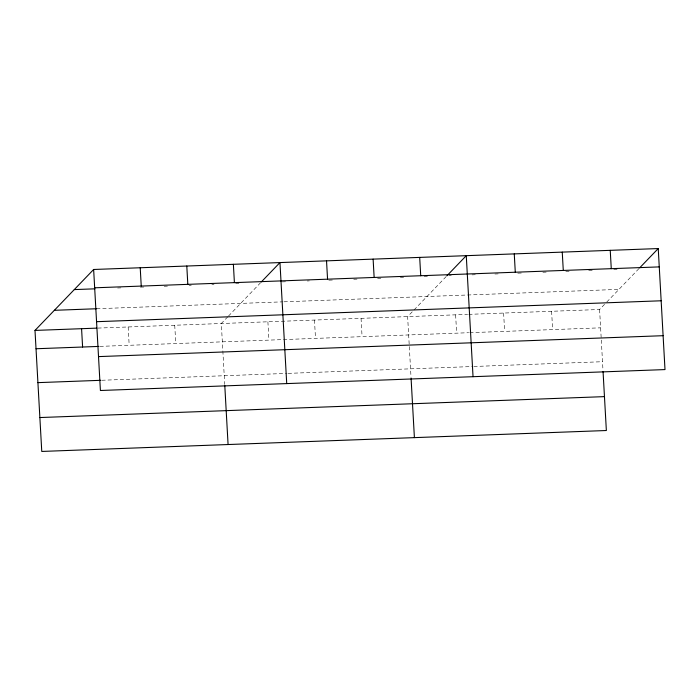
<?xml version="1.0" encoding="UTF-8"?>
<svg xmlns="http://www.w3.org/2000/svg" width="700" height="700" viewBox="0 0 700 700"><rect width="100%" height="100%" fill="white"/><g stroke="black" fill="none" stroke-linecap="round" stroke-linejoin="round"><path stroke-width="0.53" stroke-dasharray="3.5 2.62" d="M227.763 316.811L221.314 323.514L224.726 384.457M228.48 316.067L260.601 282.686L262.771 282.608M446.18 276.553L407.627 316.61L409.246 345.529M468.711 314.352L599.594 309.505L606.043 302.803M606.76 302.05L638.881 268.678L636.702 268.756M117.617 287.989L120.864 287.866M140.367 287.14L144.699 286.983M164.194 286.256L167.449 286.142M189.114 285.338L191.275 285.259M211.864 284.498L214.025 284.41M235.69 283.614L238.936 283.491M282.266 281.881L285.521 281.767M307.186 280.963L309.348 280.884M328.851 280.158L333.183 280M353.762 279.239L357.009 279.116M377.598 278.355L380.844 278.233M400.339 277.515L403.594 277.392M424.174 276.631L427.42 276.509M449.102 275.704L451.281 275.625M472.01 274.855L475.282 274.733M494.909 274.006L498.181 273.884M517.816 273.158L522.183 273M542.903 272.23L546.175 272.108M565.81 271.381L569.082 271.259M588.709 270.533L593.075 270.366M613.795 269.605L617.067 269.483M96.6 308.744L282.914 301.84M283.999 301.805L618.949 289.389M97.825 328.09L467.617 314.387M99.934 346.377L468.641 332.719M469.735 332.675L600.617 327.828M101.832 380.266L287.061 373.406M288.146 373.363L472.719 366.529M473.812 366.485L602.516 361.716M599.594 309.505L602.997 370.449M551.6 311.281L552.624 329.604M503.615 313.058L504.639 331.389M455.621 314.834L456.645 333.165M409.308 346.588L411.04 377.554M361.051 318.342L362.075 336.665M314.475 320.066L315.499 338.389M267.899 321.79L268.922 340.121M174.737 325.238L175.761 343.569M128.161 326.97L129.185 345.293"/><path stroke-width="1.05" d="M603.059 371.534L606.358 430.517L41.764 451.439L35 330.418L93.642 269.483L658.236 248.561L665 369.582L100.406 390.495L93.642 269.483M261.319 281.942L279.956 262.579L286.72 383.6M446.924 275.783L466.27 255.675L473.043 376.696M639.599 267.925L658.236 248.561M94.666 287.805L659.26 266.892M74.288 289.59L94.868 288.829M54.355 310.31L96.6 308.744M96.556 321.694L661.15 300.781M35 330.418L96.74 328.134M36.024 348.749L98.849 346.421M98.507 356.606L663.101 335.694M37.922 382.637L100.748 380.31M39.874 417.55L604.468 396.629M610.242 250.346L611.266 268.669M562.249 252.123L563.281 270.445M514.264 253.899L515.288 272.221M419.694 257.399L420.717 275.73M411.101 378.648L414.4 437.631M373.118 259.123L374.141 277.454M326.533 260.855L327.556 279.178M233.38 264.303L234.404 282.634M224.787 385.551L228.078 444.535M186.795 266.026L187.819 284.358M140.219 267.759L141.242 286.081M81.576 328.694L82.6 347.016"/></g></svg>
